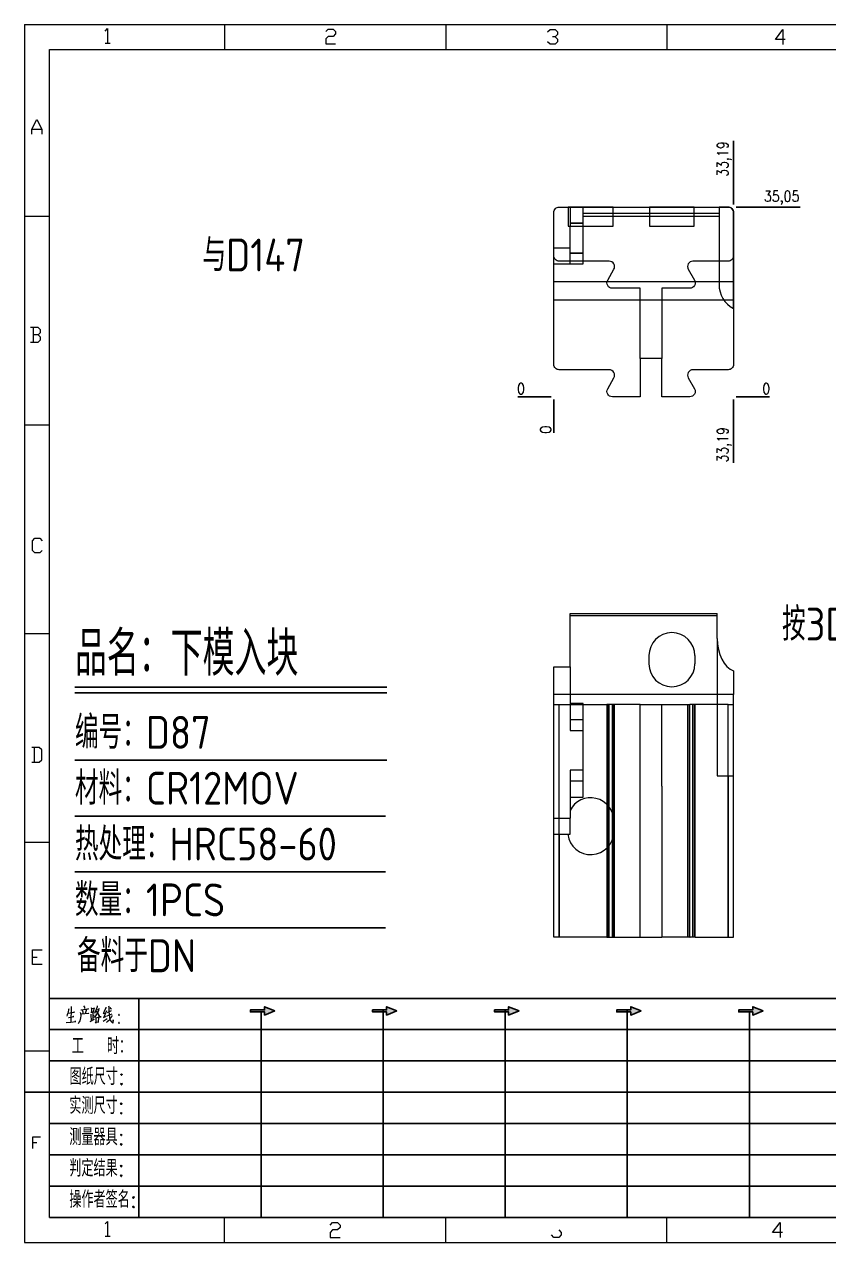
# Model space of a CAD drawing. Header units: millimetres. Extents: x 88508 to 142116, y -5268 to 20283.
# Drawn here: x 113706.4 to 113855, y -3084.3 to -2859.3 of the extents above; entities that cross this region are included whole.
import ezdxf
from ezdxf.enums import TextEntityAlignment as Align

# ---------------------------------------------------------------- set-up
doc = ezdxf.new("R2010")
doc.units = ezdxf.units.MM
doc.linetypes.add('DASHED', pattern=[0])
doc.linetypes.add('HIDDEN', pattern=[0])
for name, color, linetype in [('DIE_O', 40, 'Continuous'), ('DIM', 4, 'Continuous'), ('LB_P', 2, 'Continuous'), ('TEXT', 4, 'Continuous')]:
    doc.layers.add(name, color=color, linetype=linetype)
doc.styles.add('chinesef_fs', font='simplex.shx', dxfattribs={"bigfont": 'gbcbig.shx'})
doc.styles.add('gbenor', font='gbenor.shx', dxfattribs={"bigfont": 'gbcbig.shx'})
doc.styles.add('GBENOR_', font='gbenor.shx', dxfattribs={"bigfont": 'gbcbig'})
doc.styles.get("Standard").update_dxf_attribs({"font": 'txt.shx', "width": 0.85, "bigfont": 'ctxt.shx'})
doc.styles.add('TXT', font='txt.shx', dxfattribs={"width": 0.8, "bigfont": 'ctxt.shx'})
doc.dimstyles.new('T-2-WX', dxfattribs={"dimtxt": 2, "dimasz": 2, "dimexe": 0.5, "dimexo": 0.5, "dimgap": 0.5, "dimtad": 1, "dimtxsty": 'Standard', "dimblk": 'OPEN30', "dimcen": 0, "dimazin": 3, "dimtfac": 1, "dimtmove": 0, "dimatfit": 3, "dimldrblk": 'OPEN30', "dimlwd": -1, "dimlwe": -1})

# ---------------------------------------------------------------- blocks, each defined once
blk = doc.blocks.new('*D8458')
at = {"layer": 'Defpoints', "color": 0}
for p in [(113804.26, -2928.07), (113837.45, -2928.07), (113842.45, -2928.07)]:
    blk.add_point(p, dxfattribs=at)
at = {"layer": 'DIM', "color": 0, "linetype": 'Continuous'}
blk.add_line((113837.95, -2928.07), (113844.08, -2928.07), dxfattribs=at)
at = {"layer": 'DIM', "color": 0, "insert": (113843.51, -2926.57), "char_height": 2, "attachment_point": 5}
blk.add_mtext('0', dxfattribs=at)
blk = doc.blocks.new('_Open30')
blk = doc.blocks.new('*D8459')
at = {"layer": 'Defpoints', "color": 0}
for p in [(113837.45, -2893.02), (113842.45, -2893.02), (113804.26, -2928.07)]:
    blk.add_point(p, dxfattribs=at)
at = {"layer": 'DIM', "color": 0, "linetype": 'Continuous'}
for p, q in [((113837.95, -2893.02), (113841.45, -2893.02)), ((113841.45, -2893.02), (113838.45, -2893.02)), ((113838.45, -2893.02), (113849.75, -2893.02))]:
    blk.add_line(p, q, dxfattribs=at)
at = {"layer": 'DIM', "color": 0, "insert": (113846.35, -2891.33), "char_height": 2, "attachment_point": 5}
blk.add_mtext('35,05', dxfattribs=at)
blk = doc.blocks.new('*D8460')
at = {"layer": 'Defpoints', "color": 0}
for p in [(113799.26, -2928.07), (113804.26, -2928.07), (113804.26, -2928.07)]:
    blk.add_point(p, dxfattribs=at)
at = {"layer": 'DIM', "color": 0, "linetype": 'Continuous'}
blk.add_line((113803.76, -2928.07), (113797.62, -2928.07), dxfattribs=at)
at = {"layer": 'DIM', "color": 0, "insert": (113798.19, -2926.57), "char_height": 2, "attachment_point": 5}
blk.add_mtext('0', dxfattribs=at)
blk = doc.blocks.new('*D8461')
at = {"layer": 'Defpoints', "color": 0}
for p in [(113804.26, -2928.07), (113837.45, -2928.07), (113837.45, -2933.07)]:
    blk.add_point(p, dxfattribs=at)
at = {"layer": 'DIM', "color": 0, "linetype": 'Continuous'}
for p, q in [((113837.45, -2928.57), (113837.45, -2932.07)), ((113837.45, -2932.07), (113837.45, -2929.07)), ((113837.45, -2929.07), (113837.45, -2940.29))]:
    blk.add_line(p, q, dxfattribs=at)
at = {"layer": 'DIM', "color": 0, "insert": (113835.76, -2936.93), "char_height": 2, "attachment_point": 5, "rotation": 90}
blk.add_mtext('33,19', dxfattribs=at)
blk = doc.blocks.new('*D8462')
at = {"layer": 'Defpoints', "color": 0}
for p in [(113804.26, -2928.07), (113804.26, -2928.07), (113804.26, -2933.07)]:
    blk.add_point(p, dxfattribs=at)
at = {"layer": 'DIM', "color": 0, "linetype": 'Continuous'}
blk.add_line((113804.26, -2928.57), (113804.26, -2934.71), dxfattribs=at)
at = {"layer": 'DIM', "color": 0, "insert": (113802.76, -2934.14), "char_height": 2, "attachment_point": 5, "rotation": 90}
blk.add_mtext('0', dxfattribs=at)
blk = doc.blocks.new('*D8463')
at = {"layer": 'Defpoints', "color": 0}
for p in [(113837.45, -2888.02), (113837.45, -2893.02), (113804.26, -2928.07)]:
    blk.add_point(p, dxfattribs=at)
at = {"layer": 'DIM', "color": 0, "linetype": 'Continuous'}
for p, q in [((113837.45, -2892.02), (113837.45, -2880.8)), ((113837.45, -2892.52), (113837.45, -2889.02)), ((113837.45, -2889.02), (113837.45, -2892.02))]:
    blk.add_line(p, q, dxfattribs=at)
at = {"layer": 'DIM', "color": 0, "insert": (113835.76, -2884.16), "char_height": 2, "attachment_point": 5, "rotation": 90}
blk.add_mtext('33,19', dxfattribs=at)
blk = doc.blocks.new('U40')
for points in [[(351.8, 337.7), (351.8, 333.2), (367, 339.3), (351.8, 345.3), (351.8, 340.8), (331.2, 340.8), (331.2, 337.7)], [(545.7, 339.3), (530.6, 345.3), (530.6, 340.8), (509.9, 340.8), (509.9, 337.7), (530.6, 337.7), (530.6, 333.2)], [(724.5, 339.3), (709.3, 345.3), (709.3, 340.8), (688.7, 340.8), (688.7, 337.7), (709.3, 337.7), (709.3, 333.2)], [(903.3, 339.3), (888.1, 345.3), (888.1, 340.8), (867.5, 340.8), (867.5, 337.7), (888.1, 337.7), (888.1, 333.2)], [(1082.1, 339.3), (1066.9, 345.3), (1066.9, 340.8), (1046.3, 340.8), (1046.3, 337.7), (1066.9, 337.7), (1066.9, 333.2)]]:
    blk.add_hatch(color=3).paths.add_polyline_path(points)
at = {"color": 254, "lineweight": 18}
for p, q in [((0, 1783.5), (0, 0)), ((0, 1783.5), (2530.2, 1783.5)), ((941.1, 1783.5), (941.1, 1746.5)), ((37, 37), (37, 1746.5)), ((37, 1746.5), (2493.2, 1746.5)), ((0, 1502.7), (37, 1502.7)), ((0, 1197.2), (37, 1197.2)), ((0, 891.7), (37, 891.7)), ((0, 586.3), (37, 586.3)), ((0, 280.8), (37, 280.8)), ((37, 37), (2493.2, 37)), ((941.1, 0), (941.1, 37)), ((0, 0), (2530.2, 0))]:
    blk.add_line(p, q, dxfattribs=at)
at = {"color": 254, "linetype": 'Continuous', "lineweight": 18}
for p, q in [((293.1, 1783.5), (293.1, 1746.5)), ((617.1, 1783.5), (617.1, 1746.5)), ((293.1, 0), (293.1, 37)), ((617.1, 0), (617.1, 37))]:
    blk.add_line(p, q, dxfattribs=at)
for p, q in [((38, 357.6), (1598.2, 357.6)), ((38, 311.8), (1598.2, 311.8)), ((37.1, 266), (1598.2, 266)), ((0.1, 220.2), (1598.2, 220.2)), ((37.1, 174.4), (1598.2, 174.4)), ((37.1, 128.6), (1598.2, 128.6)), ((37.1, 82.8), (1598.2, 82.8))]:
    blk.add_line(p, q)
at = {"color": 254}
for p, q in [((167.8, 37), (167.8, 357.6)), ((525.5, 37), (525.5, 340.8)), ((704.3, 37), (704.3, 340.8)), ((883.1, 37), (883.1, 340.8)), ((346.7, 37), (346.7, 337.9)), ((1061.9, 37), (1061.9, 337.7)), ((1598.2, 37), (38, 37))]:
    blk.add_line(p, q, dxfattribs=at)
at = {"color": 92, "lineweight": 18}
for points in [[(118.3, 1773.7), (121.9, 1777.3), (121.9, 1755.8)], [(441.4, 1773.1), (445, 1776.7), (452.2, 1776.7), (455.8, 1773.1), (455.8, 1769.5), (452.2, 1765.9), (445, 1765.9), (441.4, 1762.3), (441.4, 1755.1), (455.8, 1755.1)], [(766.4, 1772.4), (770, 1776), (777.2, 1776), (780.8, 1772.4), (780.8, 1768.8), (777.2, 1765.2), (773.6, 1765.2)], [(1114.4, 1761.4), (1100, 1761.4), (1110.8, 1775.8), (1110.8, 1754.2)], [(118.3, 1755.8), (125.5, 1755.8)], [(777.2, 1765.2), (780.8, 1761.6), (780.8, 1758), (777.2, 1754.4), (770, 1754.4), (766.4, 1758)], [(11.1, 1622.8), (11.1, 1630), (18.3, 1644.4), (25.5, 1630), (25.5, 1622.8)], [(11.1, 1630), (25.5, 1630)], [(20, 1329), (23.6, 1332.6), (23.6, 1336.2), (20, 1339.8), (9.2, 1339.8)], [(12.8, 1339.8), (12.8, 1318.2)], [(9.2, 1318.2), (20, 1318.2), (23.6, 1321.8), (23.6, 1325.4), (20, 1329), (12.8, 1329)], [(26.1, 1013.2), (22.5, 1009.6), (15.3, 1009.6), (11.7, 1013.2), (11.7, 1027.6), (15.3, 1031.2), (22.5, 1031.2), (26.1, 1027.6)], [(11, 703.2), (21.8, 703.2), (25.4, 706.8), (25.4, 721.2), (21.8, 724.8), (11, 724.8)], [(14.6, 724.8), (14.6, 703.2)], [(26.1, 407), (11.7, 407), (11.7, 428.6), (26.1, 428.6)], [(11.7, 417.8), (18.9, 417.8)], [(12.3, 137.7), (12.3, 155), (23.8, 155)], [(12.3, 146.4), (18.1, 146.4)], [(118.3, 27.4), (121.9, 31), (121.9, 9.4)], [(447.9, 25.7), (451.5, 29.3), (458.7, 29.3), (462.3, 25.7), (462.3, 22.1), (458.7, 18.5), (451.5, 18.5), (447.9, 14.9), (447.9, 7.7), (462.3, 7.7)], [(782.7, 18.5), (786.3, 14.9), (786.3, 11.3), (782.7, 7.7), (775.5, 7.7), (771.9, 11.3)], [(1110.3, 14.9), (1095.9, 14.9), (1106.7, 29.3), (1106.7, 7.7)], [(118.3, 9.4), (125.5, 9.4)]]:
    blk.add_lwpolyline(points, dxfattribs=at)
at = {"color": 92, "lineweight": 0}
for points in [[(65, 342.2), (64.8, 341), (64.1, 337.9), (63.6, 335.7), (62.8, 333.5), (62.1, 331.4)], [(68.4, 345.9), (68.7, 344.4), (68.1, 322.9)], [(82.6, 340.8), (93.7, 342.2), (93.3, 342.4), (92.4, 342)], [(86.1, 336.1), (86, 337.5), (85.3, 339.8)], [(86.7, 346.7), (87.9, 344.6), (88.3, 343)], [(90.3, 341), (90.4, 339.6), (89.1, 335.3)], [(97.8, 344), (98.1, 342.6), (98.1, 340.8), (98.1, 337.9), (98.1, 336.3), (98.2, 337.7), (102.1, 338.3), (101.8, 338.3), (102.1, 343.6), (102.1, 343.2), (102.1, 342.8), (98.2, 342.2)], [(105.5, 341.2), (105.9, 341), (109.6, 341.8), (109.3, 342.6), (108.5, 339.6), (107.6, 337.3), (106.9, 335.9), (105.9, 334.3), (104.3, 332), (103.1, 330.4), (101.9, 329.4)], [(106.6, 346.5), (106.5, 345.2), (105.1, 341.2), (104.2, 338.9), (103.1, 336.3), (102.6, 335.5)], [(104.9, 339.1), (105.3, 338.7), (107, 335.7), (108.6, 333.3), (109.9, 331.2), (110.3, 330.8), (112.6, 330.8), (110.2, 331.2), (109, 332.6)], [(119.3, 344.8), (119.1, 343.8), (116.8, 338.5), (115.4, 335.5), (119.3, 336.3)], [(120.3, 339.4), (118.1, 333.5), (116.4, 330), (116.1, 329.8), (120.5, 331.4)], [(121.7, 336.7), (127.7, 339.6)], [(123.4, 346.5), (123.5, 345.4), (123.5, 340.8), (123.8, 337.3), (124, 335.3), (124.2, 333.1), (124.5, 331), (124.8, 329), (125.2, 327.4), (125.9, 325.7), (126.9, 323.9), (127.9, 322.7), (128.9, 321.7), (129.6, 321.3), (129.9, 326.1), (129.4, 321.5)], [(127.7, 341.6), (127.2, 342.4), (125.7, 344.2)], [(61.4, 322.3), (68.2, 322.9), (75.3, 323.7), (74.9, 323.9), (73.8, 323.5)], [(63.8, 335.9), (73.4, 337.5), (73.1, 337.7), (72.5, 337.3)], [(64.5, 329.6), (64.8, 329.6), (65.1, 329.6), (72.5, 331), (71.9, 331), (70.9, 330.8)], [(82.6, 335.1), (82.6, 331.8), (82.3, 329), (81.9, 326.8), (81.2, 324.9), (80.3, 323.1), (79.6, 321.9), (78.8, 320.9)], [(93.3, 335.5), (94.1, 335.7), (94.3, 335.5), (82.6, 334.3), (82.6, 335.1), (82.2, 336.9)], [(96.5, 323.9), (102.8, 327.2)], [(97.2, 334.3), (97.5, 333.5), (97.7, 324.7)], [(100.2, 337.9), (100.1, 325.9)], [(100.2, 332.6), (102.4, 333.1)], [(104.2, 330), (104.5, 329), (104.5, 321.1), (104.3, 322.1), (104.5, 322.7), (109.2, 323.1), (108.6, 323.1), (109, 329.2), (109, 330), (109.3, 329.4), (108.6, 329.4), (104.6, 328.8)], [(115.3, 324.3), (121.5, 328.2)], [(128.2, 332.4), (128.1, 331.6), (126.9, 329.6), (125.8, 328), (124.5, 326.3), (123, 324.7), (121.4, 323.3), (120.1, 322.3)], [(121.4, 332.2), (128.8, 335.1)]]:
    blk.add_lwpolyline(points, dxfattribs=at)
for points in [[(367, 339.3), (351.8, 345.3), (351.8, 340.8), (331.2, 340.8), (331.2, 337.7), (351.8, 337.7), (351.8, 333.2), (367, 339.3)], [(545.7, 339.3), (530.6, 345.3), (530.6, 340.8), (509.9, 340.8), (509.9, 337.7), (530.6, 337.7), (530.6, 333.2), (545.7, 339.3)], [(724.5, 339.3), (709.3, 345.3), (709.3, 340.8), (688.7, 340.8), (688.7, 337.7), (709.3, 337.7), (709.3, 333.2), (724.5, 339.3)], [(903.3, 339.3), (888.1, 345.3), (888.1, 340.8), (867.5, 340.8), (867.5, 337.7), (888.1, 337.7), (888.1, 333.2), (903.3, 339.3)], [(1082.1, 339.3), (1066.9, 345.3), (1066.9, 340.8), (1046.3, 340.8), (1046.3, 337.7), (1066.9, 337.7), (1066.9, 333.2), (1082.1, 339.3)]]:
    blk.add_lwpolyline(points)
for points in [[(138.7, 332.4), (139.4, 333.5), (138.7, 334.5), (138, 333.5)], [(138.7, 320.9), (139.4, 321.9), (138.7, 322.9), (138, 321.9)]]:
    blk.add_lwpolyline(points, close=True, dxfattribs=at)
at = {"color": 3, "style": 'chinesef_fs'}
for s, p in [('工  时：', (69.5, 275.7)), ('图纸尺寸:', (66.2, 230.9)), ('实测尺寸:', (65.9, 188.4)), ('测量器具:', (65.9, 142.6)), ('判定结果:', (65.9, 96.8)), ('操作者签名:', (65.9, 51))]:
    blk.add_text(s, height=24.57, dxfattribs=at).set_placement(p)
at = {"lineweight": 18, "style": 'GBENOR_'}
blk.add_attdef('文档路径', (2126, 386.9), '', height=17.8, dxfattribs=at)
at = {"lineweight": 20, "style": 'TXT'}
for tag, height, p in [('18-**-**', 16.3, (1866.6, 256.2)), ('客户名称', 16.1, (1741.1, 134, 0)), ('料厚:', 16.1, (1741.3, 93.2, 0))]:
    blk.add_attdef(tag, text='', height=height, dxfattribs=at).set_placement(p, align=Align.MIDDLE)
for tag, p, height in [('88888', (1850.9, 207.5), 14.9), ('材质:', (1691.2, 168, 0), 16.1), ('核准', (1869.4, 127.5, 0), 16.1), ('设计', (1868.8, 88.3, 0), 16.1), ('绘图', (1868.2, 49.1, 0), 16.1)]:
    blk.add_attdef(tag, p, '', height=height, dxfattribs=at)
for tag, p, height, width in [('3', (2234.7, 206.9), 15.8, 0.7), ('4', (2234.7, 167.4), 15.8, 0.7), ('核准日期', (2041.1, 124.2, 0), 16.1, 0.68), ('设计日期', (2041.1, 84.5, 0), 16.1, 0.68), ('1', (2251.9, 85.9), 14.6, 0.7), ('绘图日期', (2040.9, 46.4, 0), 16.1, 0.68), ('2', (2235, 49.2), 14.6, 0.7)]:
    blk.add_attdef(tag, p, '', height=height, dxfattribs=dict(at, width=width))
blk = doc.blocks.new('*u7589')
at = {"layer": 'LB_P', "color": 2, "linetype": 'Continuous', "lineweight": 13}
for p, q in [((17.48, 5.73), (17.48, 6.18)), ((17.48, -3.66), (17.48, 5.73))]:
    blk.add_line(p, q, dxfattribs=at)
at = {"layer": 'LB_P', "color": 11, "linetype": 'Continuous', "lineweight": 13}
for p, q in [((17.48, 6.18), (44.67, 6.18)), ((14.48, -8.8), (14.48, -3.66)), ((47.67, -4.43), (47.67, -8.8)), ((14.48, -10.62), (14.48, -8.8)), ((47.67, -10.62), (47.67, -8.8)), ((14.48, -53.62), (14.48, -10.62)), ((15.48, -10.62), (24.29, -10.62)), ((24.29, -10.62), (24.29, -53.62)), ((30.45, -10.62), (25.29, -10.62)), ((30.45, -10.62), (34.45, -10.62)), ((30.45, -25.74), (30.45, -10.62)), ((34.45, -10.62), (39.6, -10.62)), ((34.45, -25.74), (34.45, -10.62)), ((40.6, -53.62), (40.6, -10.62)), ((46.67, -10.62), (40.6, -10.62)), ((47.67, -53.62), (47.67, -10.62)), ((30.45, -53.62), (30.45, -25.74)), ((34.45, -25.74), (34.45, -53.62)), ((24.29, -53.62), (15.48, -53.62)), ((25.29, -53.62), (30.45, -53.62)), ((30.45, -53.62), (34.45, -53.62)), ((39.6, -53.62), (34.45, -53.62)), ((40.6, -53.62), (46.67, -53.62))]:
    blk.add_line(p, q, dxfattribs=at)
at = {"layer": 'LB_P', "color": 155, "linetype": 'Continuous', "lineweight": 13}
for p, q in [((44.67, 5.73), (17.48, 5.73)), ((47.67, -8.8), (14.48, -8.8)), ((15.48, -53.62), (15.48, -10.62)), ((25.29, -53.62), (25.29, -10.62)), ((39.6, -53.62), (39.6, -10.62)), ((46.67, -53.62), (46.67, -10.62))]:
    blk.add_line(p, q, dxfattribs=at)
at = {"layer": 'LB_P', "color": 31, "linetype": 'Continuous', "lineweight": 13}
for p, q in [((44.67, 5.73), (44.67, 6.18)), ((44.67, 1.53), (44.67, 5.73)), ((14.48, -3.66), (17.48, -3.66))]:
    blk.add_line(p, q, dxfattribs=at)
at = {"layer": 'LB_P', "color": 31, "linetype": 'DASHED', "lineweight": 13}
for p, q in [((44.67, 1.53), (44.67, -23.82)), ((32.04, -1.62), (32.04, -3.12)), ((40.54, -1.62), (40.54, -3.12)), ((17.48, -3.66), (17.48, -15.47)), ((19.92, -13.47), (19.92, -10.47)), ((19.92, -13.47), (17.48, -13.47)), ((19.92, -15.47), (19.92, -13.47)), ((19.92, -22.76), (19.92, -15.47)), ((17.48, -22.76), (17.48, -31.62)), ((19.92, -24.76), (19.92, -22.76)), ((44.67, -23.82), (47.67, -23.82)), ((17.48, -24.76), (19.92, -24.76)), ((19.92, -27.76), (19.92, -24.76)), ((17.48, -34.62), (17.48, -31.62)), ((25.54, -34.12), (25.54, -32.12)), ((14.48, -34.62), (17.48, -34.62))]:
    blk.add_line(p, q, dxfattribs=at)
at = {"layer": 'LB_P', "color": 155, "linetype": 'DASHED', "lineweight": 13}
for p, q in [((19.92, -10.47), (17.48, -10.47)), ((24.43, -53.62), (24.43, -10.62)), ((24.71, -53.62), (24.71, -10.62)), ((25.58, -53.62), (25.58, -10.62)), ((39.31, -53.62), (39.31, -10.62)), ((40.18, -53.62), (40.18, -10.62)), ((40.47, -53.62), (40.47, -10.62)), ((17.48, -15.47), (19.92, -15.47)), ((19.92, -22.76), (17.48, -22.76)), ((46.67, -23.82), (46.67, -53.62)), ((17.48, -27.76), (19.92, -27.76)), ((14.48, -31.62), (17.48, -31.62))]:
    blk.add_line(p, q, dxfattribs=at)
at = {"layer": 'LB_P', "color": 11, "linetype": 'DASHED', "lineweight": 13}
for p, q in [((25.71, -53.62), (25.71, -10.62)), ((39.18, -10.62), (39.18, -53.62))]:
    blk.add_line(p, q, dxfattribs=at)
at = {"layer": 'LB_P', "color": 31, "linetype": 'DASHED', "lineweight": 13}
for centre, start, end in [((36.29, -1.62), 360, 180), ((36.29, -3.12), 180, 360), ((21.29, -32.12), 360, 153.698), ((21.29, -34.12), 186.7563, 0)]:
    blk.add_arc(centre, 4.25, start, end, dxfattribs=at)
at = {"layer": 'LB_P', "color": 31, "linetype": 'Continuous', "lineweight": 13}
blk.add_ellipse((48.67, 1.53), major_axis=(0, 6.16), ratio=0.649408, start_param=1.570796, end_param=2.888912, dxfattribs=at)
at = {"layer": 'LB_P', "color": 11, "linetype": 'Continuous', "lineweight": 13}
for points, knots in [([(14.48, -10.62), (14.48, -10.62), (14.48, -10.62), (14.48, -10.62), (14.49, -10.62), (14.5, -10.62), (14.51, -10.62), (14.53, -10.62), (14.54, -10.62), (14.57, -10.62), (14.58, -10.62), (14.61, -10.62), (14.63, -10.62), (14.66, -10.62), (14.68, -10.62), (14.72, -10.62), (14.75, -10.62), (14.79, -10.62), (14.82, -10.62), (14.87, -10.62), (14.89, -10.62), (14.95, -10.62), (14.98, -10.62), (15.03, -10.62), (15.06, -10.62), (15.12, -10.62), (15.16, -10.62), (15.22, -10.62), (15.25, -10.62), (15.35, -10.62), (15.41, -10.62), (15.48, -10.62)], [0, 0, 0, 0, 0.0625, 0.0625, 0.125, 0.125, 0.1875, 0.1875, 0.25, 0.25, 0.3125, 0.3125, 0.375, 0.375, 0.4375, 0.4375, 0.5, 0.5, 0.5625, 0.5625, 0.625, 0.625, 0.6875, 0.6875, 0.75, 0.75, 0.8125, 0.8125, 0.875, 0.875, 1, 1, 1, 1]), ([(25.29, -10.62), (25.25, -10.62), (25.16, -10.62), (25.08, -10.62), (24.99, -10.62), (24.95, -10.62), (24.89, -10.62), (24.87, -10.62), (24.83, -10.62), (24.81, -10.62), (24.75, -10.62), (24.72, -10.62), (24.67, -10.62), (24.65, -10.62), (24.62, -10.62), (24.6, -10.62), (24.55, -10.62), (24.53, -10.62), (24.49, -10.62), (24.47, -10.62), (24.45, -10.62), (24.44, -10.62), (24.42, -10.62), (24.4, -10.62), (24.39, -10.62), (24.37, -10.62), (24.35, -10.62), (24.34, -10.62), (24.33, -10.62), (24.32, -10.62), (24.32, -10.62), (24.31, -10.62), (24.3, -10.62), (24.29, -10.62), (24.29, -10.62), (24.29, -10.62), (24.29, -10.62), (24.29, -10.62)], [0, 0, 0, 0, 0.083318, 0.166636, 0.166636, 0.249954, 0.249954, 0.291613, 0.291613, 0.333272, 0.333272, 0.41659, 0.41659, 0.458249, 0.458249, 0.499908, 0.499908, 0.583226, 0.583226, 0.624885, 0.624885, 0.666544, 0.666544, 0.708203, 0.708203, 0.749862, 0.791521, 0.791521, 0.83318, 0.83318, 0.874839, 0.874839, 0.916498, 0.916498, 0.999816, 0.999816, 1, 1, 1, 1]), ([(40.6, -10.62), (40.6, -10.62), (40.6, -10.62), (40.59, -10.62), (40.59, -10.62), (40.58, -10.62), (40.57, -10.62), (40.56, -10.62), (40.54, -10.62), (40.52, -10.62), (40.51, -10.62), (40.49, -10.62), (40.48, -10.62), (40.46, -10.62), (40.45, -10.62), (40.42, -10.62), (40.4, -10.62), (40.37, -10.62), (40.34, -10.62), (40.33, -10.62), (40.28, -10.62), (40.25, -10.62), (40.18, -10.62), (40.14, -10.62), (40.08, -10.62), (40.06, -10.62), (40.02, -10.62), (40.01, -10.62), (39.94, -10.62), (39.9, -10.62), (39.84, -10.62), (39.82, -10.62), (39.78, -10.62), (39.75, -10.62), (39.69, -10.62), (39.65, -10.62), (39.6, -10.62)], [0, 0, 0, 0, 0.082376, 0.082376, 0.124087, 0.124087, 0.165797, 0.165797, 0.249217, 0.249217, 0.290927, 0.290927, 0.332637, 0.332637, 0.374348, 0.374348, 0.416058, 0.457768, 0.457768, 0.499478, 0.499478, 0.582898, 0.582898, 0.666319, 0.666319, 0.708029, 0.708029, 0.749739, 0.749739, 0.833159, 0.833159, 0.87487, 0.87487, 0.91658, 0.91658, 1, 1, 1, 1]), ([(46.67, -10.62), (46.7, -10.62), (46.73, -10.62), (46.8, -10.62), (46.83, -10.62), (46.89, -10.62), (46.93, -10.62), (46.99, -10.62), (47.02, -10.62), (47.08, -10.62), (47.11, -10.62), (47.17, -10.62), (47.2, -10.62), (47.25, -10.62), (47.28, -10.62), (47.33, -10.62), (47.35, -10.62), (47.4, -10.62), (47.42, -10.62), (47.46, -10.62), (47.48, -10.62), (47.52, -10.62), (47.53, -10.62), (47.56, -10.62), (47.58, -10.62), (47.6, -10.62), (47.61, -10.62), (47.63, -10.62), (47.64, -10.62), (47.66, -10.62), (47.67, -10.62), (47.67, -10.62)], [0, 0, 0, 0, 0.062539, 0.062539, 0.125079, 0.125079, 0.187618, 0.187618, 0.250157, 0.250157, 0.312696, 0.312696, 0.375236, 0.375236, 0.437775, 0.437775, 0.500314, 0.500314, 0.562854, 0.562854, 0.625393, 0.625393, 0.687932, 0.687932, 0.750472, 0.750472, 0.813011, 0.813011, 0.87555, 0.87555, 1, 1, 1, 1]), ([(15.48, -53.62), (15.41, -53.62), (15.35, -53.62), (15.25, -53.62), (15.22, -53.62), (15.16, -53.62), (15.12, -53.62), (15.06, -53.62), (15.03, -53.62), (14.98, -53.62), (14.95, -53.62), (14.89, -53.62), (14.87, -53.62), (14.82, -53.62), (14.79, -53.62), (14.75, -53.62), (14.72, -53.62), (14.68, -53.62), (14.66, -53.62), (14.63, -53.62), (14.61, -53.62), (14.58, -53.62), (14.57, -53.62), (14.54, -53.62), (14.53, -53.62), (14.51, -53.62), (14.5, -53.62), (14.49, -53.62), (14.48, -53.62), (14.48, -53.62), (14.48, -53.62), (14.48, -53.62)], [0, 0, 0, 0, 0.125, 0.125, 0.1875, 0.1875, 0.25, 0.25, 0.3125, 0.3125, 0.375, 0.375, 0.4375, 0.4375, 0.5, 0.5, 0.5625, 0.5625, 0.625, 0.625, 0.6875, 0.6875, 0.75, 0.75, 0.8125, 0.8125, 0.875, 0.875, 0.9375, 0.9375, 1, 1, 1, 1]), ([(24.29, -53.62), (24.29, -53.62), (24.29, -53.62), (24.29, -53.62), (24.29, -53.62), (24.3, -53.62), (24.31, -53.62), (24.32, -53.62), (24.32, -53.62), (24.33, -53.62), (24.34, -53.62), (24.35, -53.62), (24.37, -53.62), (24.39, -53.62), (24.4, -53.62), (24.42, -53.62), (24.44, -53.62), (24.45, -53.62), (24.47, -53.62), (24.49, -53.62), (24.53, -53.62), (24.55, -53.62), (24.6, -53.62), (24.62, -53.62), (24.65, -53.62), (24.67, -53.62), (24.72, -53.62), (24.75, -53.62), (24.81, -53.62), (24.83, -53.62), (24.87, -53.62), (24.89, -53.62), (24.95, -53.62), (24.99, -53.62), (25.08, -53.62), (25.16, -53.62), (25.25, -53.62), (25.29, -53.62)], [0, 0, 0, 0, 0.000183, 0.000183, 0.083501, 0.083501, 0.12516, 0.12516, 0.166819, 0.166819, 0.208478, 0.208478, 0.250137, 0.291796, 0.291796, 0.333455, 0.333455, 0.375114, 0.375114, 0.416774, 0.416774, 0.500092, 0.500092, 0.541751, 0.541751, 0.58341, 0.58341, 0.666728, 0.666728, 0.708387, 0.708387, 0.750046, 0.750046, 0.833364, 0.833364, 0.916682, 1, 1, 1, 1]), ([(40.6, -53.62), (40.6, -53.62), (40.6, -53.62), (40.59, -53.62), (40.59, -53.62), (40.58, -53.62), (40.57, -53.62), (40.56, -53.62), (40.54, -53.62), (40.52, -53.62), (40.51, -53.62), (40.49, -53.62), (40.48, -53.62), (40.46, -53.62), (40.45, -53.62), (40.42, -53.62), (40.4, -53.62), (40.37, -53.62), (40.34, -53.62), (40.33, -53.62), (40.28, -53.62), (40.25, -53.62), (40.18, -53.62), (40.14, -53.62), (40.08, -53.62), (40.06, -53.62), (40.02, -53.62), (40.01, -53.62), (39.94, -53.62), (39.9, -53.62), (39.84, -53.62), (39.82, -53.62), (39.78, -53.62), (39.75, -53.62), (39.69, -53.62), (39.65, -53.62), (39.6, -53.62)], [0, 0, 0, 0, 0.082376, 0.082376, 0.124087, 0.124087, 0.165797, 0.165797, 0.249217, 0.249217, 0.290927, 0.290927, 0.332637, 0.332637, 0.374348, 0.374348, 0.416058, 0.457768, 0.457768, 0.499478, 0.499478, 0.582898, 0.582898, 0.666319, 0.666319, 0.708029, 0.708029, 0.749739, 0.749739, 0.833159, 0.833159, 0.87487, 0.87487, 0.91658, 0.91658, 1, 1, 1, 1]), ([(46.67, -53.62), (46.7, -53.62), (46.73, -53.62), (46.8, -53.62), (46.83, -53.62), (46.89, -53.62), (46.93, -53.62), (46.99, -53.62), (47.02, -53.62), (47.08, -53.62), (47.11, -53.62), (47.17, -53.62), (47.2, -53.62), (47.25, -53.62), (47.28, -53.62), (47.33, -53.62), (47.35, -53.62), (47.4, -53.62), (47.42, -53.62), (47.46, -53.62), (47.48, -53.62), (47.52, -53.62), (47.53, -53.62), (47.56, -53.62), (47.58, -53.62), (47.6, -53.62), (47.61, -53.62), (47.63, -53.62), (47.64, -53.62), (47.66, -53.62), (47.67, -53.62), (47.67, -53.62)], [0, 0, 0, 0, 0.062539, 0.062539, 0.125079, 0.125079, 0.187618, 0.187618, 0.250157, 0.250157, 0.312696, 0.312696, 0.375236, 0.375236, 0.437775, 0.437775, 0.500314, 0.500314, 0.562854, 0.562854, 0.625393, 0.625393, 0.687932, 0.687932, 0.750472, 0.750472, 0.813011, 0.813011, 0.87555, 0.87555, 1, 1, 1, 1])]:
    blk.add_open_spline(points, degree=3, knots=knots, dxfattribs=at)
at = {"layer": 'LB_P', "color": 11, "linetype": 'DASHED', "lineweight": 13}
for points in [[(24.77, -10.62), (24.75, -10.62), (24.73, -10.62), (24.71, -10.62)], [(40.18, -10.62), (40.17, -10.62), (40.16, -10.62), (40.15, -10.62)], [(24.76, -53.62), (24.74, -53.62), (24.73, -53.62), (24.71, -53.62)], [(25.29, -53.62), (25.28, -53.62), (25.28, -53.62), (25.27, -53.62)], [(39.6, -53.62), (39.62, -53.62), (39.63, -53.62), (39.64, -53.62)], [(40.16, -53.62), (40.16, -53.62), (40.17, -53.62), (40.18, -53.62)]]:
    blk.add_open_spline(points, degree=3, dxfattribs=at)
at = {"layer": 'LB_P', "color": 155, "linetype": 'DASHED', "lineweight": 13}
blk.add_open_spline([(15.48, -34.62), (15.48, -40.95), (15.48, -47.28), (15.48, -53.62)], degree=3, dxfattribs=at)
blk = doc.blocks.new('*u7592')
at = {"layer": 'LB_P', "color": 2, "linetype": 'Continuous', "lineweight": 13}
for p, q in [((-2.44, 5.75), (-2.44, 2.19)), ((-2.44, 1.35), (-2.44, 2.19)), ((-2.44, -4.75), (-2.44, 1.35)), ((-5.44, -1.75), (-2.44, -1.75)), ((-5.44, -4.75), (-2.44, -4.75))]:
    blk.add_line(p, q, dxfattribs=at)
at = {"layer": 'LB_P', "color": 2, "linetype": 'DASHED', "lineweight": 13}
for p, q in [((0, 2.75), (0, 5.75)), ((0, 2.75), (-2.44, 2.75)), ((-2.44, 2.75), (0, 2.75)), ((0, -2.75), (0, 2.75)), ((-2.44, -2.75), (0, -2.75)), ((0, -2.75), (-2.44, -2.75)), ((0, -4.75), (0, -2.75)), ((-2.44, -4.75), (0, -4.75))]:
    blk.add_line(p, q, dxfattribs=at)

msp = doc.modelspace()

# ---------------------------------------------------------------- linework, layer by layer
at = {"layer": 'DIM', "color": 4, "linetype": 'Continuous', "lineweight": 25}
for p, q in [((113715.765, -2981.705), (113773.381, -2981.705)), ((113715.765, -2982.767), (113773.381, -2982.767)), ((113715.765, -2995.206), (113773.381, -2995.206)), ((113715.765, -3005.521), (113773.131, -3005.521)), ((113715.765, -3015.836), (113773.131, -3015.836)), ((113715.765, -3026.151), (113773.131, -3026.151))]:
    msp.add_line(p, q, dxfattribs=at)
at = {"layer": 'LB_P', "lineweight": 15}
for p, q in [((113834.777, -2894.223), (113809.698, -2894.223)), ((113834.792, -2894.743), (113809.698, -2894.743))]:
    msp.add_line(p, q, dxfattribs=at)
msp.add_lwpolyline([(113815.361, -2924.572, 0.5773503), (113814.495, -2923.072), (113805.257, -2923.072, -0.4142136), (113804.257, -2922.072), (113804.257, -2894.023, -0.4142136), (113805.257, -2893.023), (113836.447, -2893.023, -0.4142136), (113837.447, -2894.023), (113837.447, -2922.072, -0.4142136), (113836.447, -2923.072), (113829.959, -2923.072, 0.5773503), (113829.093, -2924.572), (113830.248, -2926.572, -0.5773503), (113829.382, -2928.072), (113824.227, -2928.072), (113824.227, -2921.021), (113820.227, -2921.021), (113820.227, -2928.072), (113815.072, -2928.072, -0.5773503), (113814.206, -2926.572)], format="xyb", close=True, dxfattribs=at)
at = {"layer": 'LB_P', "linetype": 'HIDDEN', "lineweight": 15}
for points in [[(113806.927, -2893.023), (113806.927, -2896.521), (113815.207, -2896.521), (113815.207, -2893.023)], [(113821.927, -2893.023), (113821.927, -2896.521), (113830.207, -2896.521), (113830.207, -2893.023)]]:
    msp.add_lwpolyline(points, close=True, dxfattribs=at)
at = {"layer": 'LB_P', "color": 94, "linetype": 'Continuous', "lineweight": 15}
msp.add_lwpolyline([(113837.447, -2911.747), (113837.447, -2894.023, 0.4142136), (113836.447, -2893.023), (113834.777, -2893.023), (113834.777, -2907.323, 0.2783823)], format="xyb", close=True, dxfattribs=at)
at = {"layer": 'LB_P', "linetype": 'HIDDEN', "lineweight": 15, "elevation": 0}
msp.add_lwpolyline([(113837.447, -2902.021, -0.4142136), (113836.447, -2903.021), (113829.959, -2903.021, 0.5773503), (113829.093, -2904.521), (113830.248, -2906.521, -0.5773503), (113829.382, -2908.021), (113824.227, -2908.021), (113824.227, -2921.021), (113820.227, -2921.021), (113820.227, -2908.021), (113815.072, -2908.021, -0.5773503), (113814.206, -2906.521), (113815.361, -2904.521, 0.5773503), (113814.495, -2903.021), (113805.257, -2903.021, -0.4142136), (113804.257, -2902.021)], format="xyb", dxfattribs=at)
at = {"layer": 'LB_P', "linetype": 'Continuous', "lineweight": 15}
for points in [[(113837.447, -2906.853), (113804.257, -2906.853)], [(113837.447, -2910.207), (113804.257, -2910.207)]]:
    msp.add_lwpolyline(points, dxfattribs=at)

# ---------------------------------------------------------------- block references
at = {"ltscale": 3, "xscale": 0.1261676565939178, "yscale": 0.1261676565939178, "zscale": 0.1261676565939178}
msp.add_blockref('U40', (113706.418, -3084.296), dxfattribs=at)
at = {"layer": 'DIE_O'}
for name, p in [('*u7592', (113809.698, -2898.773)), ('*u7589', (113789.78, -2974.257))]:
    msp.add_blockref(name, p, dxfattribs=at)

# ---------------------------------------------------------------- texts
at = {"layer": 'DIM', "color": 3, "linetype": 'Continuous', "lineweight": 25, "style": 'gbenor'}
for s, height, p in [('品名：下模入块', 8.1915, (113715.765, -2979.581)), ('编号：D87', 6.0678, (113715.765, -2993.082)), ('材料：CR12MOV', 6.0678, (113715.765, -3003.397)), ('热处理：HRC58-60', 6.06778, (113715.765, -3013.713)), ('数量：1PCS', 6.0678, (113715.765, -3024.028)), ('备料于DN', 6.0678, (113716.134, -3034.343))]:
    msp.add_text(s, height=height, dxfattribs=at).set_placement(p)
at = {"layer": 'TEXT', "color": 4, "style": 'gbenor'}
for s, p in [('与D147', (113739.327, -2904.918)), ('按3D实数铣让位', (113846.425, -2973.093))]:
    msp.add_text(s, height=6.075, dxfattribs=at).set_placement(p)

# ---------------------------------------------------------------- dimensions: what is measured, and where the dimension line sits
at = {"layer": 'DIM', "color": 4, "linetype": 'Continuous'}
for feature_location, offset, dtype, origin, picture, middle in [((113837.447, -2893.023), (0, 5), 1, (113804.257, -2928.072), '*D8463', (113835.757, -2884.164)), ((113837.447, -2893.023), (5, 0), 0, (113804.257, -2928.072), '*D8459', (113846.347, -2891.333)), ((113804.257064961, -2928.071741386), (-5, 0), 0, (113804.257064961, -2928.071741386), '*D8460', (113798.190398294, -2926.571741386)), ((113837.447064981, -2928.071741386), (5, 0), 0, (113804.257064961, -2928.071741386), '*D8458', (113843.513731647, -2926.571741386)), ((113804.257064961, -2928.071741386), (0, -5), 1, (113804.257064961, -2928.071741386), '*D8462', (113802.757064961, -2934.138408053)), ((113837.447, -2928.072), (0, -5), 1, (113804.257, -2928.072), '*D8461', (113835.757, -2936.931))]:
    dim = msp.add_ordinate_dim(feature_location=feature_location, offset=offset, dtype=dtype, origin=origin, dimstyle='T-2-WX', dxfattribs=at)
    dim.commit()
    dim.dimension.update_dxf_attribs({"geometry": picture, "text_midpoint": middle})

doc.saveas('drawing.dxf')
